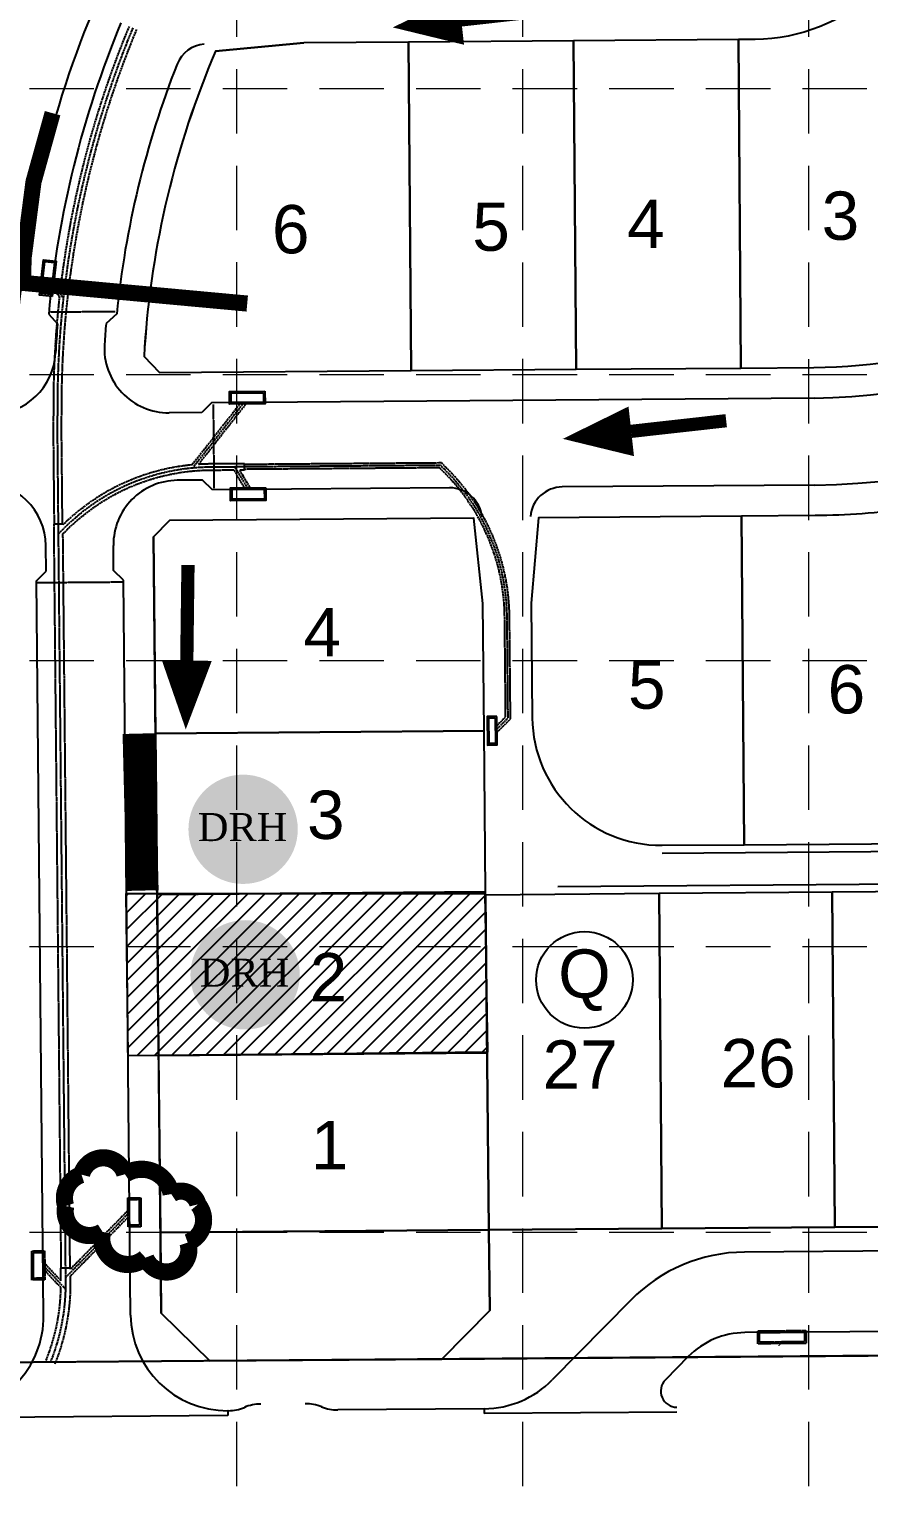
# Model space of a CAD drawing. Header units: inches. Extents: x 2510995 to 2514555, y 7106046 to 7111737.
# Drawn here: x 2512888 to 2513148.5, y 7109429.3 to 7109886.7 of the extents above; entities that cross this region are included whole.
import ezdxf
from ezdxf.enums import TextEntityAlignment as Align

# ---------------------------------------------------------------- set-up
doc = ezdxf.new("R2010")
doc.units = ezdxf.units.IN
doc.header["$MEASUREMENT"] = 0
for name, pattern in [('DASHED', [0.75, 0.5, -0.25]), ('HIDDEN', [0.375, 0.25, -0.125]), ('HIDDEN2', [0.1875, 0.125, -0.0625]), ('XHO460PV$0$HIDDEN2', [0.1875, 0.125, -0.0625]), ('XHO477ST$0$CL', [0.7, 0.5, -0.05, 0.1, -0.05])]:
    doc.linetypes.add(name, pattern=pattern)
for name, color, linetype in [('BASE', 7, 'Continuous'), ('C-WTRC-FULL-PH2B-N', 7, 'Continuous'), ('EROSION BLANKETS', 84, 'Continuous'), ('GRID', 254, 'DASHED'), ('INLET PROTECTION', 5, 'Continuous'), ('LEGEND', 7, 'Continuous'), ('SODDED LOT', 2, 'Continuous'), ('XHO459PV$0$C-ROAD-BACK-P7', 9, 'Continuous'), ('XHO460PT$0$V-AREA-PLINE', 6, 'Continuous'), ('XHO460PT$0$V-BNDY-N-P7', 3, 'HIDDEN2'), ('XHO460PT$0$V-PROP-BLOK-IDEN-N-P7', 6, 'Continuous'), ('XHO460PT$0$V-PROP-SUBD-IDEN-N-P7', 6, 'Continuous'), ('XHO460PT$0$V-PROP-SUBD-N-P7', 7, 'Continuous'), ('XHO460PV$0$C-PARK-STRP-N', 12, 'Continuous'), ('XHO460PV$0$C-ROAD-BOC-N', 4, 'Continuous'), ('XHO460PV$0$C-TRANSITION', 6, 'XHO460PV$0$HIDDEN2'), ('XHO465BS$0$C-ROAD-BACK-N', 6, 'Continuous'), ('XHOE001PT$0$V-BNDY-ROW-DED-E', 6, 'Continuous'), ('XHOE001ST$0$C-DAM-JUNK', 7, 'Continuous'), ('XHOE002PPT-PHASE10$0$C-ROAD-IDEN-N', 1, 'Continuous'), ('XHOE002PPT-PHASE10$0$V-PROP-SUBD-N-P7', 12, 'Continuous'), ('XHOE002PPT-PHASE10$0$V-RWAY-LINE-N-P7', 12, 'Continuous'), ('ZSTORM', 5, 'XHO477ST$0$CL')]:
    doc.layers.add(name, color=color, linetype=linetype)
doc.styles.add('DRHorton', font='dutcheb.ttf')
doc.styles.get("Standard").update_dxf_attribs({"font": 'ARIAL.TTF'})
pattern_1 = [(90, (0, 0), (-2.5, -4e-16), [])]

# ---------------------------------------------------------------- blocks, each defined once
blk = doc.blocks.new('ARR')
blk.add_lwpolyline([(-5.56, 0.32, 0, 3.78, 0), (-0.35, 0.31, 3.78, 3.78, 0)], format="xyseb")
at = {"const_width": 1}
blk.add_lwpolyline([(-0.35, 0.31), (6.88, 0.31)], dxfattribs=at)
blk = doc.blocks.new('DRHorton')
h = blk.add_hatch(color=1)
h.paths.add_polyline_path([(78.7, 25.78, 1), (40.43, 25.78, 1)])
h.paths.add_polyline_path([(42.33, 17.91), (76.5, 17.91), (76.5, 34.87), (42.33, 34.87)], flags=24)
at = {"layer": 'BASE', "color": 176, "style": 'DRHorton'}
blk.add_text('DRH', height=9.814, dxfattribs=at).set_placement((59.39, 21.64), align=Align.CENTER)

msp = doc.modelspace()

# ---------------------------------------------------------------- hatches: boundary and pattern name
at = {"layer": 'SODDED LOT'}
h = msp.add_hatch(dxfattribs=at)
h.set_pattern_fill('ANSI31', color=256, scale=30, style=0)
h.set_pattern_definition([(45, (0, 0), (-2.6516504294, 2.6516504294), [])])
h.paths.add_polyline_path([(2513029.48, 7109618.32), (2512917.9, 7109618.32), (2512918.55, 7109568.15), (2513030.34, 7109569.23)])
h.paths.add_polyline_path([(2511839.22, 7109617.6), (2511721.18, 7109629.51), (2511716.92, 7109566.53), (2511836.54, 7109564.23)])
h.paths.add_polyline_path([(2512220.87, 7109623.4), (2512242.72, 7109619.38), (2512285.68, 7109619.63), (2512301.51, 7109744.19), (2512276.39, 7109747.21), (2512264.33, 7109749.72), (2512248.5, 7109752.73), (2512239.21, 7109710.04)])
h.paths.add_polyline_path([(2512357.96, 7110141.83), (2512404.06, 7110253.34), (2512450.16, 7110235.61), (2512404.38, 7110122.17)])
h.paths.add_polyline_path([(2511821.52, 7110077), (2511775.94, 7109966.95), (2511822.33, 7109947.82), (2511867.71, 7110057.67)])
edge = h.paths.add_edge_path()
edge.add_line((2511803.19, 7110084.04), (2511752.7, 7110105.8))
edge.add_line((2511752.7, 7110105.8), (2511706.54, 7109995.19))
edge.add_line((2511706.54, 7109995.19), (2511756.45, 7109974.31))
edge.add_arc((2567291.53, 7086386.34), 60336.87, 156.8738642, 156.9871259, ccw=False)
at = {"layer": 'XHO460PV$0$C-PARK-STRP-N'}
h = msp.add_hatch(dxfattribs=at)
h.set_pattern_fill('ANSI31', scale=20, style=0)
h.set_pattern_definition(pattern_1)
h.paths.add_polyline_path([(2512701.3, 7109897.46, 0.009661), (2512698.38, 7109886.66), (2512713.29, 7109873.33), (2512719.96, 7109880.79), (2512716.26, 7109884.09)])
h.paths.add_polyline_path([(2512912.25, 7109930.98), (2512905.31, 7109923.78), (2512908.14, 7109921.06), (2512923.6, 7109906.15), (2512927.72, 7109916.07)])
h = msp.add_hatch(dxfattribs=at)
h.set_pattern_fill('ANSI31', scale=20, style=0)
h.set_pattern_definition(pattern_1)
h.paths.add_polyline_path([(2512701.3, 7109897.46, 0.009661), (2512698.38, 7109886.66), (2512713.29, 7109873.33), (2512719.96, 7109880.79), (2512716.26, 7109884.09)])
h.paths.add_polyline_path([(2512912.25, 7109930.98), (2512905.31, 7109923.78), (2512908.14, 7109921.06), (2512923.6, 7109906.15), (2512927.72, 7109916.07)])
h = msp.add_hatch(dxfattribs=at)
h.set_pattern_fill('ANSI31', scale=20, style=0)
h.set_pattern_definition(pattern_1)
h.paths.add_polyline_path([(2512701.3, 7109897.46, 0.009661), (2512698.38, 7109886.66), (2512713.29, 7109873.33), (2512719.96, 7109880.79), (2512716.26, 7109884.09)])
h.paths.add_polyline_path([(2512912.25, 7109930.98), (2512905.31, 7109923.78), (2512908.14, 7109921.06), (2512923.6, 7109906.15), (2512927.72, 7109916.07)])

# ---------------------------------------------------------------- linework, layer by layer
at = {"layer": 'EROSION BLANKETS', "const_width": 10}
msp.add_lwpolyline([(2512921.9, 7109668.05), (2512923.09, 7109619.31)], dxfattribs=at)
at = {"layer": 'GRID', "color": 252, "linetype": 'HIDDEN', "lineweight": 0, "ltscale": 80}
for p, q in [((2512952.4, 7106494.38), (2512952.4, 7111643.94)), ((2513041.18, 7106494.37), (2513041.18, 7111643.94)), ((2513129.96, 7106494.36), (2513129.96, 7111643.94)), ((2511088, 7109868.32), (2514461.67, 7109868.32)), ((2511088, 7109779.54), (2514461.67, 7109779.54)), ((2511088, 7109690.76), (2514461.67, 7109690.76)), ((2511088, 7109601.98), (2514461.67, 7109601.98)), ((2511088, 7109513.2), (2514461.67, 7109513.2))]:
    msp.add_line(p, q, dxfattribs=at)
at = {"layer": 'INLET PROTECTION', "color": 170, "ltscale": 100, "const_width": 5.33}
msp.add_lwpolyline([(2512917.64, 7109531.22, 0.520567), (2512917.64, 7109531.22, 0.765195), (2512904.14, 7109531.11, 0.417879), (2512899.25, 7109521.35, 0.6649), (2512910.67, 7109513.37, 0.744833), (2512924.02, 7109505.33, 0.975642), (2512937.13, 7109510.01, 0.520567), (2512940.29, 7109521.88, 0.520567), (2512932.01, 7109525.07, 0.540264), (2512917.64, 7109531.22)], format="xyb", close=True, dxfattribs=at)
at = {"layer": 'SODDED LOT'}
msp.add_lwpolyline([(2513029.48, 7109618.32), (2512917.9, 7109618.32), (2512918.55, 7109568.15), (2513030.34, 7109569.23)], close=True, dxfattribs=at)
at = {"layer": 'XHO459PV$0$C-ROAD-BACK-P7', "color": 7}
msp.add_line((2513052.05, 7109620.61), (2513511.37, 7109624.21), dxfattribs=at)
msp.add_lwpolyline([(2513404.94, 7109806.57), (2513343.62, 7109658.8, -0.301033), (2513304.7, 7109632.59), (2513084.41, 7109630.86)], format="xyb", dxfattribs=at)
at = {"layer": 'XHO460PT$0$V-AREA-PLINE', "color": 7}
for points in [[(2513008.65, 7110373.78), (2513088.25, 7110340.75), (2513090.95, 7110334.21), (2512907.59, 7109892.34, 0.086753), (2512883.5, 7109784.79), (2512878.31, 7109779.75), (2512704.51, 7109778.39), (2512699.48, 7109783.35), (2512699.23, 7109814.21, -0.144354), (2512742.83, 7109966.47, -0.071699), (2512850.55, 7110092.1, 0.11515), (2512935.38, 7110210.27), (2513002.12, 7110371.08)], [(2513008.65, 7110373.78), (2513088.25, 7110340.75), (2513090.95, 7110334.21), (2512907.59, 7109892.34, 0.086753), (2512883.5, 7109784.79), (2512878.31, 7109779.75), (2512704.51, 7109778.39), (2512699.48, 7109783.35), (2512699.23, 7109814.21, -0.144354), (2512742.83, 7109966.47, -0.071699), (2512850.55, 7110092.1, 0.11515), (2512935.38, 7110210.27), (2513002.12, 7110371.08)], [(2513008.65, 7110373.78), (2513088.25, 7110340.75), (2513090.95, 7110334.21), (2512907.59, 7109892.34, 0.086753), (2512883.5, 7109784.79), (2512878.31, 7109779.75), (2512704.51, 7109778.39), (2512699.48, 7109783.35), (2512699.23, 7109814.21, -0.144354), (2512742.83, 7109966.47, -0.071699), (2512850.55, 7110092.1, 0.11515), (2512935.38, 7110210.27), (2513002.12, 7110371.08)], [(2513008.65, 7110373.78), (2513088.25, 7110340.75), (2513090.95, 7110334.21), (2512907.59, 7109892.34, 0.086753), (2512883.5, 7109784.79), (2512878.31, 7109779.75), (2512704.51, 7109778.39), (2512699.48, 7109783.35), (2512699.23, 7109814.21, -0.144354), (2512742.83, 7109966.47, -0.071699), (2512850.55, 7110092.1, 0.11515), (2512935.38, 7110210.27), (2513002.12, 7110371.08)], [(2513150.45, 7109898.42, -0.188147), (2513113.32, 7109883.6), (2513108.07, 7109883.56), (2513108.87, 7109781.56), (2513131.52, 7109781.74, 0.07943), (2513186.63, 7109790.99)], [(2513150.45, 7109898.42, -0.188147), (2513113.32, 7109883.6), (2513108.07, 7109883.56), (2513108.87, 7109781.56), (2513131.52, 7109781.74, 0.07943), (2513186.63, 7109790.99)], [(2513150.45, 7109898.42, -0.188147), (2513113.32, 7109883.6), (2513108.07, 7109883.56), (2513108.87, 7109781.56), (2513131.52, 7109781.74, 0.07943), (2513186.63, 7109790.99)], [(2513150.45, 7109898.42, -0.188147), (2513113.32, 7109883.6), (2513108.07, 7109883.56), (2513108.87, 7109781.56), (2513131.52, 7109781.74, 0.07943), (2513186.63, 7109790.99)], [(2513005.71, 7109882.75), (2512973.22, 7109882.5), (2512945.77, 7109879.98), (2512944.53, 7109877.01, 0.084772), (2512923.57, 7109785.1), (2512928.34, 7109780.14), (2513006.51, 7109780.76)], [(2513005.71, 7109882.75), (2512973.22, 7109882.5), (2512945.77, 7109879.98), (2512944.53, 7109877.01, 0.084772), (2512923.57, 7109785.1), (2512928.34, 7109780.14), (2513006.51, 7109780.76)], [(2513005.71, 7109882.75), (2512973.22, 7109882.5), (2512945.77, 7109879.98), (2512944.53, 7109877.01, 0.084772), (2512923.57, 7109785.1), (2512928.34, 7109780.14), (2513006.51, 7109780.76)], [(2513005.71, 7109882.75), (2512973.22, 7109882.5), (2512945.77, 7109879.98), (2512944.53, 7109877.01, 0.084772), (2512923.57, 7109785.1), (2512928.34, 7109780.14), (2513006.51, 7109780.76)], [(2513109.04, 7109735.56), (2513045.98, 7109735.06), (2513043.74, 7109708.55), (2513044.08, 7109672.97, 0.413659), (2513084.39, 7109633.36), (2513109.84, 7109633.56)], [(2513109.04, 7109735.56), (2513045.98, 7109735.06), (2513043.74, 7109708.55), (2513044.08, 7109672.97, 0.413659), (2513084.39, 7109633.36), (2513109.84, 7109633.56)], [(2513109.04, 7109735.56), (2513045.98, 7109735.06), (2513043.74, 7109708.55), (2513044.08, 7109672.97, 0.413659), (2513084.39, 7109633.36), (2513109.84, 7109633.56)], [(2513109.04, 7109735.56), (2513045.98, 7109735.06), (2513043.74, 7109708.55), (2513044.08, 7109672.97, 0.413659), (2513084.39, 7109633.36), (2513109.84, 7109633.56)], [(2513161.16, 7109737.9, -0.032951), (2513131.88, 7109735.74), (2513109.04, 7109735.56), (2513109.84, 7109633.56), (2513175.75, 7109634.08)], [(2513161.16, 7109737.9, -0.032951), (2513131.88, 7109735.74), (2513109.04, 7109735.56), (2513109.84, 7109633.56), (2513175.75, 7109634.08)], [(2513161.16, 7109737.9, -0.032951), (2513131.88, 7109735.74), (2513109.04, 7109735.56), (2513109.84, 7109633.56), (2513175.75, 7109634.08)], [(2513161.16, 7109737.9, -0.032951), (2513131.88, 7109735.74), (2513109.04, 7109735.56), (2513109.84, 7109633.56), (2513175.75, 7109634.08)]]:
    msp.add_lwpolyline(points, format="xyb", close=True, dxfattribs=at)
for points in [[(2513056.89, 7109883.15), (2513005.71, 7109882.75), (2513006.51, 7109780.76), (2513057.69, 7109781.16)], [(2513056.89, 7109883.15), (2513005.71, 7109882.75), (2513006.51, 7109780.76), (2513057.69, 7109781.16)], [(2513056.89, 7109883.15), (2513005.71, 7109882.75), (2513006.51, 7109780.76), (2513057.69, 7109781.16)], [(2513056.89, 7109883.15), (2513005.71, 7109882.75), (2513006.51, 7109780.76), (2513057.69, 7109781.16)], [(2513108.07, 7109883.56), (2513056.89, 7109883.15), (2513057.69, 7109781.16), (2513108.87, 7109781.56)], [(2513108.07, 7109883.56), (2513056.89, 7109883.15), (2513057.69, 7109781.16), (2513108.87, 7109781.56)], [(2513108.07, 7109883.56), (2513056.89, 7109883.15), (2513057.69, 7109781.16), (2513108.87, 7109781.56)], [(2513108.07, 7109883.56), (2513056.89, 7109883.15), (2513057.69, 7109781.16), (2513108.87, 7109781.56)], [(2513028.74, 7109708.43), (2513025.98, 7109734.91), (2512931.48, 7109734.17), (2512926.53, 7109729.13), (2512927.12, 7109668.13), (2513029.12, 7109668.93)], [(2513028.74, 7109708.43), (2513025.98, 7109734.91), (2512931.48, 7109734.17), (2512926.53, 7109729.13), (2512927.12, 7109668.13), (2513029.12, 7109668.93)], [(2513028.74, 7109708.43), (2513025.98, 7109734.91), (2512931.48, 7109734.17), (2512926.53, 7109729.13), (2512927.12, 7109668.13), (2513029.12, 7109668.93)], [(2513028.74, 7109708.43), (2513025.98, 7109734.91), (2512931.48, 7109734.17), (2512926.53, 7109729.13), (2512927.12, 7109668.13), (2513029.12, 7109668.93)], [(2513029.12, 7109668.93), (2512927.12, 7109668.13), (2512927.61, 7109618.13), (2513029.61, 7109618.93)], [(2513029.12, 7109668.93), (2512927.12, 7109668.13), (2512927.61, 7109618.13), (2513029.61, 7109618.93)], [(2513029.12, 7109668.93), (2512927.12, 7109668.13), (2512927.61, 7109618.13), (2513029.61, 7109618.93)], [(2513029.12, 7109668.93), (2512927.12, 7109668.13), (2512927.61, 7109618.13), (2513029.61, 7109618.93)], [(2513190.92, 7109619.2), (2513137.2, 7109618.78), (2513138.02, 7109514.78), (2513191.73, 7109515.2)], [(2513190.92, 7109619.2), (2513137.2, 7109618.78), (2513138.02, 7109514.78), (2513191.73, 7109515.2)], [(2513190.92, 7109619.2), (2513137.2, 7109618.78), (2513138.02, 7109514.78), (2513191.73, 7109515.2)], [(2513190.92, 7109619.2), (2513137.2, 7109618.78), (2513138.02, 7109514.78), (2513191.73, 7109515.2)], [(2513029.62, 7109617.93), (2513029.61, 7109618.93), (2512927.61, 7109618.13), (2512928.1, 7109568.14), (2513030.09, 7109568.93)], [(2513029.62, 7109617.93), (2513029.61, 7109618.93), (2512927.61, 7109618.13), (2512928.1, 7109568.14), (2513030.09, 7109568.93)], [(2513029.62, 7109617.93), (2513029.61, 7109618.93), (2512927.61, 7109618.13), (2512928.1, 7109568.14), (2513030.09, 7109568.93)], [(2513029.62, 7109617.93), (2513029.61, 7109618.93), (2512927.61, 7109618.13), (2512928.1, 7109568.14), (2513030.09, 7109568.93)], [(2513083.48, 7109618.35), (2513029.62, 7109617.93), (2513030.63, 7109513.94), (2513084.3, 7109514.36)], [(2513083.48, 7109618.35), (2513029.62, 7109617.93), (2513030.63, 7109513.94), (2513084.3, 7109514.36)], [(2513083.48, 7109618.35), (2513029.62, 7109617.93), (2513030.63, 7109513.94), (2513084.3, 7109514.36)], [(2513083.48, 7109618.35), (2513029.62, 7109617.93), (2513030.63, 7109513.94), (2513084.3, 7109514.36)], [(2513137.2, 7109618.78), (2513083.48, 7109618.35), (2513084.3, 7109514.36), (2513138.02, 7109514.78)], [(2513137.2, 7109618.78), (2513083.48, 7109618.35), (2513084.3, 7109514.36), (2513138.02, 7109514.78)], [(2513137.2, 7109618.78), (2513083.48, 7109618.35), (2513084.3, 7109514.36), (2513138.02, 7109514.78)], [(2513137.2, 7109618.78), (2513083.48, 7109618.35), (2513084.3, 7109514.36), (2513138.02, 7109514.78)], [(2513030.09, 7109568.93), (2512928.1, 7109568.14), (2512928.63, 7109513.14), (2513030.63, 7109513.94)], [(2513030.09, 7109568.93), (2512928.1, 7109568.14), (2512928.63, 7109513.14), (2513030.63, 7109513.94)], [(2513030.09, 7109568.93), (2512928.1, 7109568.14), (2512928.63, 7109513.14), (2513030.63, 7109513.94)], [(2513030.09, 7109568.93), (2512928.1, 7109568.14), (2512928.63, 7109513.14), (2513030.63, 7109513.94)], [(2513583.2, 7109518.27), (2513514.04, 7109517.72), (2513460.33, 7109517.3), (2513406.61, 7109516.88), (2513352.89, 7109516.46), (2513299.17, 7109516.04), (2513245.45, 7109515.62), (2513191.73, 7109515.2), (2513138.02, 7109514.78), (2513084.3, 7109514.36), (2513030.63, 7109513.94), (2513030.87, 7109488.94), (2513016.02, 7109473.82), (2513598.51, 7109478.38), (2513583.4, 7109493.27)], [(2513583.2, 7109518.27), (2513514.04, 7109517.72), (2513460.33, 7109517.3), (2513406.61, 7109516.88), (2513352.89, 7109516.46), (2513299.17, 7109516.04), (2513245.45, 7109515.62), (2513191.73, 7109515.2), (2513138.02, 7109514.78), (2513084.3, 7109514.36), (2513030.63, 7109513.94), (2513030.87, 7109488.94), (2513016.02, 7109473.82), (2513598.51, 7109478.38), (2513583.4, 7109493.27)], [(2513583.2, 7109518.27), (2513514.04, 7109517.72), (2513460.33, 7109517.3), (2513406.61, 7109516.88), (2513352.89, 7109516.46), (2513299.17, 7109516.04), (2513245.45, 7109515.62), (2513191.73, 7109515.2), (2513138.02, 7109514.78), (2513084.3, 7109514.36), (2513030.63, 7109513.94), (2513030.87, 7109488.94), (2513016.02, 7109473.82), (2513598.51, 7109478.38), (2513583.4, 7109493.27)], [(2513583.2, 7109518.27), (2513514.04, 7109517.72), (2513460.33, 7109517.3), (2513406.61, 7109516.88), (2513352.89, 7109516.46), (2513299.17, 7109516.04), (2513245.45, 7109515.62), (2513191.73, 7109515.2), (2513138.02, 7109514.78), (2513084.3, 7109514.36), (2513030.63, 7109513.94), (2513030.87, 7109488.94), (2513016.02, 7109473.82), (2513598.51, 7109478.38), (2513583.4, 7109493.27)], [(2513030.63, 7109513.94), (2512928.63, 7109513.14), (2512928.87, 7109488.14), (2512944.02, 7109473.26), (2513016.02, 7109473.82), (2513030.87, 7109488.94)], [(2513030.63, 7109513.94), (2512928.63, 7109513.14), (2512928.87, 7109488.14), (2512944.02, 7109473.26), (2513016.02, 7109473.82), (2513030.87, 7109488.94)], [(2513030.63, 7109513.94), (2512928.63, 7109513.14), (2512928.87, 7109488.14), (2512944.02, 7109473.26), (2513016.02, 7109473.82), (2513030.87, 7109488.94)], [(2513030.63, 7109513.94), (2512928.63, 7109513.14), (2512928.87, 7109488.14), (2512944.02, 7109473.26), (2513016.02, 7109473.82), (2513030.87, 7109488.94)]]:
    msp.add_lwpolyline(points, close=True, dxfattribs=at)
at = {"layer": 'XHO460PT$0$V-BNDY-N-P7', "color": 7}
msp.add_line((2513598.51, 7109478.38), (2512868.02, 7109472.66), dxfattribs=at)
msp.add_line((2513598.51, 7109478.38), (2512868.02, 7109472.66), dxfattribs=at)
msp.add_line((2513598.51, 7109478.38), (2512868.02, 7109472.66), dxfattribs=at)
msp.add_line((2513598.51, 7109478.38), (2512868.02, 7109472.66), dxfattribs=at)
at = {"layer": 'XHO460PT$0$V-PROP-BLOK-IDEN-N-P7', "color": 7}
msp.add_circle((2513060.29, 7109591.58), 15, dxfattribs=at)
msp.add_circle((2513060.29, 7109591.58), 15, dxfattribs=at)
msp.add_circle((2513060.29, 7109591.58), 15, dxfattribs=at)
msp.add_circle((2513060.29, 7109591.58), 15, dxfattribs=at)
at = {"layer": 'XHO460PT$0$V-PROP-SUBD-N-P7', "color": 7}
for p, q in [((2513006.51, 7109780.76), (2513005.71, 7109882.75)), ((2513006.51, 7109780.76), (2513005.71, 7109882.75)), ((2513006.51, 7109780.76), (2513005.71, 7109882.75)), ((2513006.51, 7109780.76), (2513005.71, 7109882.75)), ((2513057.69, 7109781.16), (2513056.89, 7109883.15)), ((2513057.69, 7109781.16), (2513056.89, 7109883.15)), ((2513057.69, 7109781.16), (2513056.89, 7109883.15)), ((2513057.69, 7109781.16), (2513056.89, 7109883.15)), ((2513108.87, 7109781.56), (2513108.07, 7109883.56)), ((2513108.87, 7109781.56), (2513108.07, 7109883.56)), ((2513108.87, 7109781.56), (2513108.07, 7109883.56)), ((2513108.87, 7109781.56), (2513108.07, 7109883.56)), ((2513109.04, 7109735.56), (2513109.84, 7109633.56)), ((2513109.04, 7109735.56), (2513109.84, 7109633.56)), ((2513109.04, 7109735.56), (2513109.84, 7109633.56)), ((2513109.04, 7109735.56), (2513109.84, 7109633.56)), ((2513029.12, 7109668.93), (2512927.12, 7109668.13)), ((2513029.12, 7109668.93), (2512927.12, 7109668.13)), ((2513029.12, 7109668.93), (2512927.12, 7109668.13)), ((2513029.12, 7109668.93), (2512927.12, 7109668.13)), ((2513029.61, 7109618.93), (2512927.61, 7109618.13)), ((2513029.61, 7109618.93), (2512927.61, 7109618.13)), ((2513029.61, 7109618.93), (2512927.61, 7109618.13)), ((2513029.61, 7109618.93), (2512927.61, 7109618.13)), ((2513030.63, 7109513.94), (2513029.62, 7109617.93)), ((2513030.63, 7109513.94), (2513029.62, 7109617.93)), ((2513030.63, 7109513.94), (2513029.62, 7109617.93)), ((2513030.63, 7109513.94), (2513029.62, 7109617.93)), ((2513084.3, 7109514.36), (2513083.48, 7109618.35)), ((2513084.3, 7109514.36), (2513083.48, 7109618.35)), ((2513084.3, 7109514.36), (2513083.48, 7109618.35)), ((2513084.3, 7109514.36), (2513083.48, 7109618.35)), ((2513138.02, 7109514.78), (2513137.2, 7109618.78)), ((2513138.02, 7109514.78), (2513137.2, 7109618.78)), ((2513138.02, 7109514.78), (2513137.2, 7109618.78)), ((2513138.02, 7109514.78), (2513137.2, 7109618.78)), ((2513030.09, 7109568.93), (2512928.1, 7109568.14)), ((2513030.09, 7109568.93), (2512928.1, 7109568.14)), ((2513030.09, 7109568.93), (2512928.1, 7109568.14)), ((2513030.09, 7109568.93), (2512928.1, 7109568.14)), ((2513030.63, 7109513.94), (2512928.63, 7109513.14)), ((2513030.63, 7109513.94), (2512928.63, 7109513.14)), ((2513030.63, 7109513.94), (2512928.63, 7109513.14)), ((2513030.63, 7109513.94), (2512928.63, 7109513.14))]:
    msp.add_line(p, q, dxfattribs=at)
at = {"layer": 'XHO460PV$0$C-ROAD-BOC-N', "color": 7}
for p, q in [((2512893.96, 7109798.26), (2512896.71, 7109795.28)), ((2512893.96, 7109798.26), (2512896.71, 7109795.28)), ((2512893.96, 7109798.26), (2512896.71, 7109795.28)), ((2512915.08, 7109798.42), (2512911.78, 7109795.4)), ((2512915.08, 7109798.42), (2512911.78, 7109795.4)), ((2512915.08, 7109798.42), (2512911.78, 7109795.4)), ((2512944.51, 7109770.77), (2512941.53, 7109767.75)), ((2512944.51, 7109770.77), (2512941.53, 7109767.75)), ((2512944.51, 7109770.77), (2512941.53, 7109767.75)), ((2513131.59, 7109772.24), (2512944.51, 7109770.77)), ((2513131.59, 7109772.24), (2512944.51, 7109770.77)), ((2512941.53, 7109767.75), (2512931.4, 7109767.67)), ((2512941.53, 7109767.75), (2512931.4, 7109767.67)), ((2512941.53, 7109767.75), (2512931.4, 7109767.67)), ((2512941.74, 7109746.75), (2512933.9, 7109746.69)), ((2512941.74, 7109746.75), (2512933.9, 7109746.69)), ((2512941.74, 7109746.75), (2512933.9, 7109746.69)), ((2512944.77, 7109743.77), (2512941.74, 7109746.75)), ((2512944.77, 7109743.77), (2512941.74, 7109746.75)), ((2512944.77, 7109743.77), (2512941.74, 7109746.75)), ((2513018.42, 7109744.35), (2512944.77, 7109743.77)), ((2513018.42, 7109744.35), (2512944.77, 7109743.77)), ((2513131.8, 7109745.24), (2513053.39, 7109744.62)), ((2513131.8, 7109745.24), (2513053.39, 7109744.62)), ((2512893.13, 7109718.49), (2512893.05, 7109726.4)), ((2512893.13, 7109718.49), (2512893.05, 7109726.4)), ((2512893.13, 7109718.49), (2512893.05, 7109726.4)), ((2512914.13, 7109718.65), (2512914.05, 7109726.49)), ((2512914.13, 7109718.65), (2512914.05, 7109726.49)), ((2512914.13, 7109718.65), (2512914.05, 7109726.49)), ((2512890.16, 7109715.46), (2512893.13, 7109718.49)), ((2512890.16, 7109715.46), (2512893.13, 7109718.49)), ((2512890.16, 7109715.46), (2512893.13, 7109718.49)), ((2512892.38, 7109487.41), (2512890.16, 7109715.46)), ((2512892.38, 7109487.41), (2512890.16, 7109715.46)), ((2512892.38, 7109487.41), (2512890.16, 7109715.46)), ((2512917.16, 7109715.67), (2512914.13, 7109718.65)), ((2512917.16, 7109715.67), (2512914.13, 7109718.65)), ((2512917.16, 7109715.67), (2512914.13, 7109718.65)), ((2512919.38, 7109487.51), (2512917.16, 7109715.68)), ((2512919.38, 7109487.51), (2512917.16, 7109715.68)), ((2512919.38, 7109487.51), (2512917.16, 7109715.68)), ((2513504.12, 7109510.15), (2513109.93, 7109507.06)), ((2513504.12, 7109510.15), (2513109.93, 7109507.06)), ((2513074.69, 7109492.14), (2513050.31, 7109467.38)), ((2513074.69, 7109492.14), (2513050.31, 7109467.38)), ((2513504.32, 7109485.15), (2513110.12, 7109482.06)), ((2513504.32, 7109485.15), (2513110.12, 7109482.06)), ((2513092.5, 7109474.6), (2513085.42, 7109467.4)), ((2513092.5, 7109474.6), (2513085.42, 7109467.4))]:
    msp.add_line(p, q, dxfattribs=at)
for centre, radius, start, end in [((2513203.15, 7109769.69), 310.5, 157.4628, 174.7212), ((2513203.15, 7109769.69), 310.5, 157.4628, 174.7212), ((2513203.15, 7109769.69), 310.5, 157.4628, 174.7212), ((2512943.13, 7109872.21), 10, 95.2369, 158.4816), ((2512943.13, 7109872.21), 10, 95.2369, 158.4816), ((2512943.13, 7109872.21), 10, 95.2369, 158.4816), ((2513203.15, 7109769.69), 289.5, 158.4816, 174.3042), ((2513203.15, 7109769.69), 289.5, 158.4816, 174.3042), ((2513203.15, 7109769.69), 289.5, 158.4816, 174.3042), ((2513130.13, 7109958.73), 186.5, 270.4488, 326.9317), ((2513130.13, 7109958.73), 186.5, 270.4488, 326.9317), ((2513130.13, 7109958.73), 213.5, 270.4488, 326.9076), ((2513130.13, 7109958.73), 213.5, 270.4488, 326.9076), ((2513203.15, 7109769.69), 307.5, 175.2267, 176.9288), ((2513203.15, 7109769.69), 307.5, 175.2267, 176.9288), ((2513203.15, 7109769.69), 307.5, 175.2267, 176.9288), ((2513203.15, 7109769.69), 292.5, 174.9581, 176.2171), ((2513203.15, 7109769.69), 292.5, 174.9581, 176.2171), ((2513203.15, 7109769.69), 292.5, 174.9581, 176.2171), ((2512931.24, 7109787.67), 20, 176.2171, 270.4488), ((2512931.24, 7109787.67), 20, 176.2171, 270.4488), ((2512931.24, 7109787.67), 20, 176.2171, 270.4488), ((2512876.12, 7109787.24), 20, 270.4488, 356.9288), ((2512876.12, 7109787.24), 20, 270.4488, 356.9288), ((2512876.12, 7109787.24), 20, 270.4488, 356.9288), ((2512873.06, 7109726.21), 20, 0.5573, 90.4488), ((2512873.06, 7109726.21), 20, 0.5573, 90.4488), ((2512873.06, 7109726.21), 20, 0.5573, 90.4488), ((2512934.05, 7109726.69), 20, 90.4488, 180.5573), ((2512934.05, 7109726.69), 20, 90.4488, 180.5573), ((2512934.05, 7109726.69), 20, 90.4488, 180.5573), ((2513018.5, 7109734.35), 10, 5.9456, 90.4488), ((2513018.5, 7109734.35), 10, 5.9456, 90.4488), ((2513053.47, 7109734.62), 10, 90.4488, 175.167), ((2513053.47, 7109734.62), 10, 90.4488, 175.167), ((2513110.32, 7109457.06), 50, 90.4488, 135.4488), ((2513110.32, 7109457.06), 50, 90.4488, 135.4488), ((2512862.38, 7109487.12), 30, 270.4488, 0.5573), ((2512862.38, 7109487.12), 30, 270.4488, 0.5573), ((2512862.38, 7109487.12), 30, 270.4488, 0.5573), ((2512949.38, 7109487.8), 30, 180.5573, 270.4488), ((2512949.38, 7109487.8), 30, 180.5573, 270.4488), ((2512949.38, 7109487.8), 30, 180.5573, 270.4488), ((2513110.32, 7109457.06), 25, 90.4488, 135.4488), ((2513110.32, 7109457.06), 25, 90.4488, 135.4488), ((2513028.93, 7109488.42), 30, 270.4488, 315.4488), ((2513028.93, 7109488.42), 30, 270.4488, 315.4488), ((2513088.98, 7109463.89), 5, 135.4488, 270.4488), ((2513088.98, 7109463.89), 5, 135.4488, 270.4488)]:
    msp.add_arc(centre, radius, start, end, dxfattribs=at)
at = {"layer": 'XHO460PV$0$C-TRANSITION', "color": 7}
for p, q in [((2512914.64, 7109799.04), (2512894.53, 7109798.88)), ((2512914.64, 7109799.04), (2512894.53, 7109798.88)), ((2512914.64, 7109799.04), (2512894.53, 7109798.88)), ((2512945.38, 7109744.28), (2512945.13, 7109770.28)), ((2512945.38, 7109744.28), (2512945.13, 7109770.28)), ((2512945.38, 7109744.28), (2512945.13, 7109770.28)), ((2512917.17, 7109715.05), (2512890.17, 7109714.84)), ((2512917.17, 7109715.05), (2512890.17, 7109714.84)), ((2512917.17, 7109715.05), (2512890.17, 7109714.84))]:
    msp.add_line(p, q, dxfattribs=at)
at = {"layer": 'XHO465BS$0$C-ROAD-BACK-N', "color": 7}
for p, q in [((2512949.61, 7109456.3), (2512862.62, 7109455.62)), ((2512949.71, 7109457.8), (2512949.61, 7109457.8)), ((2512949.61, 7109457.8), (2512949.61, 7109456.3)), ((2513029.17, 7109458.42), (2512983.71, 7109458.07)), ((2513029.17, 7109458.42), (2513029.17, 7109456.92)), ((2513089.02, 7109457.39), (2513029.17, 7109456.92))]:
    msp.add_line(p, q, dxfattribs=at)
for centre, start, end in [((2512959.8, 7109446.88), 90, 113.0709), ((2512973.8, 7109446.99), 67.8268, 90.8975), ((2512949.61, 7109470.8), 270.4488, 293.0709), ((2512983.61, 7109471.07), 247.8268, 270.4488)]:
    msp.add_arc(centre, 13, start, end, dxfattribs=at)
at = {"layer": 'XHOE001PT$0$V-BNDY-ROW-DED-E', "color": 7}
msp.add_line((2514273.54, 7109483.67), (2511444.16, 7109461.51), dxfattribs=at)
at = {"layer": 'XHOE001ST$0$C-DAM-JUNK', "color": 7, "const_width": 5, "flags": 128}
msp.add_lwpolyline([(2512895.17, 7109860.69), (2512889.24, 7109839.37), (2512886.18, 7109815.82), (2512885.98, 7109807.99), (2512955.6, 7109801.58)], dxfattribs=at)
at = {"layer": 'XHOE002PPT-PHASE10$0$V-PROP-SUBD-N-P7', "color": 7}
msp.add_line((2513006.51, 7109780.76), (2513005.71, 7109882.75), dxfattribs=at)
at = {"layer": 'XHOE002PPT-PHASE10$0$V-RWAY-LINE-N-P7', "color": 7}
for p, q in [((2512945.77, 7109879.98), (2512944.53, 7109877.01)), ((2512945.77, 7109879.98), (2512944.53, 7109877.01)), ((2512945.77, 7109879.98), (2512973.22, 7109882.5)), ((2512945.77, 7109879.98), (2512973.22, 7109882.5)), ((2512928.34, 7109780.14), (2512923.57, 7109785.1)), ((2512928.34, 7109780.14), (2512923.57, 7109785.1)), ((2512926.53, 7109729.13), (2512931.48, 7109734.17)), ((2512926.53, 7109729.13), (2512931.48, 7109734.17)), ((2512928.87, 7109488.14), (2512926.53, 7109729.13)), ((2512928.87, 7109488.14), (2512926.53, 7109729.13)), ((2512928.87, 7109488.14), (2512944.02, 7109473.26))]:
    msp.add_line(p, q, dxfattribs=at)
for radius, end in [(320, 177.2956), (320, 177.2956), (280, 176.8449), (280, 176.8449)]:
    msp.add_arc((2513203.15, 7109769.69), radius, 157.4628, end, dxfattribs=at)
at = {"layer": 'ZSTORM', "color": 5}
for p, q in [((2512894.9, 7109806.77), (2512897.29, 7109803.72)), ((2512894.9, 7109806.77), (2512897.29, 7109803.72)), ((2512894.9, 7109806.77), (2512897.29, 7109803.72)), ((2512895.01, 7109807.85), (2512898.51, 7109803.38)), ((2512895.01, 7109807.85), (2512898.51, 7109803.38)), ((2512895.01, 7109807.85), (2512898.51, 7109803.38)), ((2512895.14, 7109808.9), (2512897.53, 7109805.85)), ((2512895.14, 7109808.9), (2512897.53, 7109805.85)), ((2512895.14, 7109808.9), (2512897.53, 7109805.85)), ((2512953.67, 7109770.85), (2512938.47, 7109751.48)), ((2512953.67, 7109770.85), (2512938.47, 7109751.48)), ((2512953.67, 7109770.85), (2512938.47, 7109751.48)), ((2512954.63, 7109770.86), (2512938.65, 7109750.5)), ((2512954.63, 7109770.86), (2512938.65, 7109750.5)), ((2512954.63, 7109770.86), (2512938.65, 7109750.5)), ((2512955.58, 7109770.87), (2512940.5, 7109751.64)), ((2512955.58, 7109770.87), (2512940.5, 7109751.64)), ((2512955.58, 7109770.87), (2512940.5, 7109751.64)), ((2512895.74, 7109733.11), (2512895.41, 7109766.7)), ((2512895.74, 7109733.11), (2512895.41, 7109766.7)), ((2512895.74, 7109733.11), (2512895.41, 7109766.7)), ((2512899.28, 7109497.85), (2512896.66, 7109766.71)), ((2512899.28, 7109497.85), (2512896.66, 7109766.71)), ((2512899.28, 7109497.85), (2512896.66, 7109766.71)), ((2512898.24, 7109733.13), (2512897.91, 7109766.72)), ((2512898.24, 7109733.13), (2512897.91, 7109766.72)), ((2512898.24, 7109733.13), (2512897.91, 7109766.72)), ((2512954.78, 7109751.85), (2512944.07, 7109751.77)), ((2512954.78, 7109751.85), (2512944.07, 7109751.77)), ((2512954.78, 7109751.85), (2512944.07, 7109751.77)), ((2512954.8, 7109749.84), (2512954.78, 7109751.85)), ((2512954.8, 7109749.84), (2512954.78, 7109751.85)), ((2512954.8, 7109749.84), (2512954.78, 7109751.85)), ((2513015.91, 7109752.08), (2512954.79, 7109751.6)), ((2513015.91, 7109752.08), (2512954.79, 7109751.6)), ((2513017.41, 7109750.6), (2513015.91, 7109752.08)), ((2513017.41, 7109750.6), (2513015.91, 7109752.08)), ((2513015.6, 7109751.33), (2512944.08, 7109750.77)), ((2513015.6, 7109751.33), (2512944.08, 7109750.77)), ((2512951.5, 7109749.82), (2512944.09, 7109749.77)), ((2512951.5, 7109749.82), (2512944.09, 7109749.77)), ((2512951.5, 7109749.82), (2512944.09, 7109749.77)), ((2512951.5, 7109749.82), (2512955.02, 7109743.84)), ((2512951.5, 7109749.82), (2512955.02, 7109743.84)), ((2512951.5, 7109749.82), (2512955.02, 7109743.84)), ((2512951.79, 7109750.82), (2512955.88, 7109743.85)), ((2512951.79, 7109750.82), (2512955.88, 7109743.85)), ((2512951.79, 7109750.82), (2512955.88, 7109743.85)), ((2512954.8, 7109749.85), (2512953.23, 7109749.84)), ((2512954.8, 7109749.85), (2512953.23, 7109749.84)), ((2512954.8, 7109749.85), (2512953.23, 7109749.84)), ((2512953.23, 7109749.84), (2512956.75, 7109743.86)), ((2512953.23, 7109749.84), (2512956.75, 7109743.86)), ((2512953.23, 7109749.84), (2512956.75, 7109743.86)), ((2513015.3, 7109750.57), (2512954.79, 7109750.1)), ((2513015.3, 7109750.57), (2512954.79, 7109750.1)), ((2513016.35, 7109749.53), (2513015.3, 7109750.57)), ((2513016.35, 7109749.53), (2513015.3, 7109750.57)), ((2513016.88, 7109750.07), (2513015.6, 7109751.33)), ((2513016.88, 7109750.07), (2513015.6, 7109751.33)), ((2512898.36, 7109733.13), (2512895.61, 7109733.11)), ((2512898.36, 7109733.13), (2512895.61, 7109733.11)), ((2512898.36, 7109733.13), (2512895.61, 7109733.11)), ((2512897.86, 7109502.22), (2512895.61, 7109733.11)), ((2512897.86, 7109502.22), (2512895.61, 7109733.11)), ((2512897.86, 7109502.22), (2512895.61, 7109733.11)), ((2512897.02, 7109730.12), (2512898.63, 7109731.73)), ((2512897.02, 7109730.12), (2512898.63, 7109731.73)), ((2512897.02, 7109730.12), (2512898.63, 7109731.73)), ((2512898.37, 7109732.88), (2512898.36, 7109733.13)), ((2512898.37, 7109732.88), (2512898.36, 7109733.13)), ((2512898.37, 7109732.88), (2512898.36, 7109733.13)), ((2512898.39, 7109730.08), (2512899.33, 7109731.02)), ((2512898.39, 7109730.08), (2512899.33, 7109731.02)), ((2512898.39, 7109730.08), (2512899.33, 7109731.02)), ((2512900.61, 7109502.22), (2512898.39, 7109730.08)), ((2512900.61, 7109502.22), (2512898.39, 7109730.08)), ((2512900.61, 7109502.22), (2512898.39, 7109730.08)), ((2513035.83, 7109673.23), (2513035.53, 7109704.37)), ((2513035.83, 7109673.23), (2513035.53, 7109704.37)), ((2513036.58, 7109672.92), (2513036.28, 7109704.38)), ((2513036.58, 7109672.92), (2513036.28, 7109704.38)), ((2513037.33, 7109672.62), (2513037.03, 7109704.39)), ((2513037.33, 7109672.62), (2513037.03, 7109704.39)), ((2513032.61, 7109670.01), (2513035.83, 7109673.23)), ((2513032.61, 7109670.01), (2513035.83, 7109673.23)), ((2513032.62, 7109668.96), (2513036.58, 7109672.92)), ((2513032.62, 7109668.96), (2513036.58, 7109672.92)), ((2513032.63, 7109667.91), (2513037.33, 7109672.62)), ((2513032.63, 7109667.91), (2513037.33, 7109672.62)), ((2512919.07, 7109519.41), (2512899.26, 7109499.22)), ((2512919.07, 7109519.41), (2512899.26, 7109499.22)), ((2512919.07, 7109519.41), (2512899.26, 7109499.22)), ((2512919.06, 7109520.47), (2512900.74, 7109501.79)), ((2512919.06, 7109520.47), (2512900.74, 7109501.79)), ((2512919.06, 7109520.47), (2512900.74, 7109501.79)), ((2512919.06, 7109518.33), (2512900.76, 7109499.67)), ((2512919.06, 7109518.33), (2512900.76, 7109499.67)), ((2512919.06, 7109518.33), (2512900.76, 7109499.67)), ((2512897.77, 7109498.17), (2512892.22, 7109504.03)), ((2512897.77, 7109498.17), (2512892.22, 7109504.03)), ((2512897.77, 7109498.17), (2512892.22, 7109504.03)), ((2512899.26, 7109495.52), (2512892.23, 7109502.93)), ((2512899.26, 7109495.52), (2512892.23, 7109502.93)), ((2512899.26, 7109495.52), (2512892.23, 7109502.93)), ((2512897.77, 7109496), (2512892.24, 7109501.83)), ((2512897.77, 7109496), (2512892.24, 7109501.83)), ((2512897.77, 7109496), (2512892.24, 7109501.83)), ((2512897.74, 7109502.22), (2512900.74, 7109502.22)), ((2512897.77, 7109498.17), (2512897.74, 7109502.22)), ((2512897.74, 7109502.22), (2512900.74, 7109502.22)), ((2512897.77, 7109498.17), (2512897.74, 7109502.22)), ((2512897.74, 7109502.22), (2512900.74, 7109502.22)), ((2512897.77, 7109498.17), (2512897.74, 7109502.22)), ((2512900.74, 7109501.79), (2512900.74, 7109502.22)), ((2512900.74, 7109501.79), (2512900.74, 7109502.22)), ((2512900.74, 7109501.79), (2512900.74, 7109502.22)), ((2512900.78, 7109497.86), (2512900.76, 7109499.67)), ((2512900.78, 7109497.86), (2512900.76, 7109499.67)), ((2512900.78, 7109497.86), (2512900.76, 7109499.67)), ((2513121.64, 7109479.15), (2513120.61, 7109478.1)), ((2513121.64, 7109479.15), (2513120.61, 7109478.1))]:
    msp.add_line(p, q, dxfattribs=at)
at = {"layer": 'ZSTORM', "color": 5, "linetype": 'Continuous'}
for points in [[(2512895.07, 7109803.79), (2512891.1, 7109804.23), (2512892.32, 7109815.16), (2512896.29, 7109814.72)], [(2512895.07, 7109803.79), (2512891.1, 7109804.23), (2512892.32, 7109815.16), (2512896.29, 7109814.72)], [(2512895.07, 7109803.79), (2512891.1, 7109804.23), (2512892.32, 7109815.16), (2512896.29, 7109814.72)], [(2512894.63, 7109804.34), (2512891.65, 7109804.67), (2512892.76, 7109814.61), (2512895.74, 7109814.28)], [(2512894.63, 7109804.34), (2512891.65, 7109804.67), (2512892.76, 7109814.61), (2512895.74, 7109814.28)], [(2512894.63, 7109804.34), (2512891.65, 7109804.67), (2512892.76, 7109814.61), (2512895.74, 7109814.28)], [(2512961.1, 7109774.4), (2512961.13, 7109770.4), (2512950.13, 7109770.31), (2512950.1, 7109774.31)], [(2512961.1, 7109774.4), (2512961.13, 7109770.4), (2512950.13, 7109770.31), (2512950.1, 7109774.31)], [(2512961.1, 7109774.4), (2512961.13, 7109770.4), (2512950.13, 7109770.31), (2512950.1, 7109774.31)], [(2512960.6, 7109773.9), (2512960.62, 7109770.9), (2512950.62, 7109770.82), (2512950.6, 7109773.82)], [(2512960.6, 7109773.9), (2512960.62, 7109770.9), (2512950.62, 7109770.82), (2512950.6, 7109773.82)], [(2512960.6, 7109773.9), (2512960.62, 7109770.9), (2512950.62, 7109770.82), (2512950.6, 7109773.82)], [(2512961.38, 7109744.4), (2512961.41, 7109740.4), (2512950.41, 7109740.32), (2512950.38, 7109744.32)], [(2512961.38, 7109744.4), (2512961.41, 7109740.4), (2512950.41, 7109740.32), (2512950.38, 7109744.32)], [(2512961.38, 7109744.4), (2512961.41, 7109740.4), (2512950.41, 7109740.32), (2512950.38, 7109744.32)], [(2512960.89, 7109743.9), (2512960.91, 7109740.9), (2512950.91, 7109740.82), (2512950.89, 7109743.82)], [(2512960.89, 7109743.9), (2512960.91, 7109740.9), (2512950.91, 7109740.82), (2512950.89, 7109743.82)], [(2512960.89, 7109743.9), (2512960.91, 7109740.9), (2512950.91, 7109740.82), (2512950.89, 7109743.82)], [(2513033.08, 7109673.4), (2513030.08, 7109673.37), (2513030.16, 7109664.5), (2513033.16, 7109664.53)], [(2513033.08, 7109673.4), (2513030.08, 7109673.37), (2513030.16, 7109664.5), (2513033.16, 7109664.53)], [(2513032.58, 7109672.9), (2513032.66, 7109665.02), (2513030.66, 7109665), (2513030.58, 7109672.88)], [(2513032.58, 7109672.9), (2513032.66, 7109665.02), (2513030.66, 7109665), (2513030.58, 7109672.88)]]:
    msp.add_lwpolyline(points, close=True, dxfattribs=at)
at = {"layer": 'ZSTORM', "color": 5}
for points in [[(2512918.61, 7109514.91), (2512918.53, 7109523.91), (2512922.52, 7109523.94), (2512922.61, 7109514.94)], [(2512918.61, 7109514.91), (2512918.53, 7109523.91), (2512922.52, 7109523.94), (2512922.61, 7109514.94)], [(2512918.61, 7109514.91), (2512918.53, 7109523.91), (2512922.52, 7109523.94), (2512922.61, 7109514.94)], [(2512919.11, 7109515.41), (2512919.03, 7109523.41), (2512922.03, 7109523.44), (2512922.11, 7109515.44)], [(2512919.11, 7109515.41), (2512919.03, 7109523.41), (2512922.03, 7109523.44), (2512922.11, 7109515.44)], [(2512919.11, 7109515.41), (2512919.03, 7109523.41), (2512922.03, 7109523.44), (2512922.11, 7109515.44)], [(2512888.77, 7109498.39), (2512888.68, 7109507.39), (2512892.68, 7109507.43), (2512892.77, 7109498.43)], [(2512888.77, 7109498.39), (2512888.68, 7109507.39), (2512892.68, 7109507.43), (2512892.77, 7109498.43)], [(2512888.77, 7109498.39), (2512888.68, 7109507.39), (2512892.68, 7109507.43), (2512892.77, 7109498.43)], [(2512889.27, 7109498.9), (2512889.19, 7109506.9), (2512892.19, 7109506.93), (2512892.27, 7109498.93)], [(2512889.27, 7109498.9), (2512889.19, 7109506.9), (2512892.19, 7109506.93), (2512892.27, 7109498.93)], [(2512889.27, 7109498.9), (2512889.19, 7109506.9), (2512892.19, 7109506.93), (2512892.27, 7109498.93)], [(2513114.12, 7109482.59), (2513129.12, 7109482.71), (2513129.15, 7109478.71), (2513114.15, 7109478.59)], [(2513114.12, 7109482.59), (2513129.12, 7109482.71), (2513129.15, 7109478.71), (2513114.15, 7109478.59)], [(2513114.62, 7109482.09), (2513128.62, 7109482.2), (2513128.64, 7109479.2), (2513114.64, 7109479.09)], [(2513114.62, 7109482.09), (2513128.62, 7109482.2), (2513128.64, 7109479.2), (2513114.64, 7109479.09)]]:
    msp.add_lwpolyline(points, close=True, dxfattribs=at)
for centre, radius, start, end in [((2513203.15, 7109769.69), 306.5, 157.4628, 180.5573), ((2513203.15, 7109769.69), 306.5, 157.4628, 180.5573), ((2513203.15, 7109769.69), 306.5, 157.4628, 180.5573), ((2513203.15, 7109769.69), 307.75, 157.4628, 173.2527), ((2513203.15, 7109769.69), 307.75, 157.4628, 173.2527), ((2513203.15, 7109769.69), 307.75, 157.4628, 173.2527), ((2513203.15, 7109769.69), 305.25, 157.4628, 180.5573), ((2513203.15, 7109769.69), 305.25, 157.4628, 180.5573), ((2513203.15, 7109769.69), 305.25, 157.4628, 180.5573), ((2513203.15, 7109769.69), 307.75, 173.6504, 180.5573), ((2513203.15, 7109769.69), 307.75, 173.6504, 180.5573), ((2513203.15, 7109769.69), 307.75, 173.6504, 180.5573), ((2512944.59, 7109685.77), 66, 95.3195, 134.4552), ((2512944.59, 7109685.77), 66, 95.3195, 134.4552), ((2512944.59, 7109685.77), 66, 95.3195, 134.4552), ((2512944.59, 7109685.77), 65, 90.4488, 135), ((2512944.59, 7109685.77), 65, 90.4488, 135), ((2512944.59, 7109685.77), 65, 90.4488, 135), ((2512944.59, 7109685.77), 64, 90.4488, 135), ((2512944.59, 7109685.77), 64, 90.4488, 135), ((2512944.59, 7109685.77), 64, 90.4488, 135), ((2512944.59, 7109685.77), 66, 90.4488, 93.5518), ((2512944.59, 7109685.77), 66, 90.4488, 93.5518), ((2512944.59, 7109685.77), 66, 90.4488, 93.5518), ((2512971.28, 7109703.75), 64.25, 0.5573, 45.4488), ((2512971.28, 7109703.75), 64.25, 0.5573, 45.4488), ((2512971.28, 7109703.75), 65, 0.5573, 45.4488), ((2512971.28, 7109703.75), 65, 0.5573, 45.4488), ((2512971.28, 7109703.75), 65.75, 0.5573, 45.4488), ((2512971.28, 7109703.75), 65.75, 0.5573, 45.4488), ((2512834.28, 7109497.22), 63.5, 338.0018, 358.9007), ((2512834.28, 7109497.22), 63.5, 338.0018, 358.9007), ((2512834.28, 7109497.22), 63.5, 338.0018, 358.9007), ((2512834.28, 7109497.22), 65, 338.0018, 0.5573), ((2512834.28, 7109497.22), 65, 338.0018, 0.5573), ((2512834.28, 7109497.22), 65, 338.0018, 0.5573), ((2512834.28, 7109497.22), 66.5, 338.0018, 0.5573), ((2512834.28, 7109497.22), 66.5, 338.0018, 0.5573), ((2512834.28, 7109497.22), 66.5, 338.0018, 0.5573)]:
    msp.add_arc(centre, radius, start, end, dxfattribs=at)

# ---------------------------------------------------------------- block references
at = {"layer": 'C-WTRC-FULL-PH2B-N', "color": 7, "yscale": 4.103190017864108, "zscale": 4.103190018695618}
for p, xscale, rotation in [((2513023.62, 7109888.54), 4.10319001801138, 6.374334638258965), ((2513076.39, 7109760.8), 4.10319001801138, 6.374334638258965), ((2512938.12, 7109692.16), 4.10319001834865, 89.2769001823516)]:
    msp.add_blockref('ARR', p, dxfattribs=dict(at, xscale=xscale, rotation=rotation))
at = {"layer": 'LEGEND', "xscale": 0.8870399998850189, "yscale": 0.8870399999432266, "zscale": 0.8870399999988264}
for p in [(2512901.48, 7109615.47), (2512902.1, 7109570.28)]:
    msp.add_blockref('DRHorton', p, dxfattribs=at)

# ---------------------------------------------------------------- texts
at = {"layer": 'XHO460PT$0$V-PROP-BLOK-IDEN-N-P7', "color": 7}
msp.add_text('Q', height=15, dxfattribs=at).set_placement((2513060.29, 7109591.58), align=Align.MIDDLE)
msp.add_text('Q', height=15, dxfattribs=at).set_placement((2513060.29, 7109591.58), align=Align.MIDDLE)
msp.add_text('Q', height=15, dxfattribs=at).set_placement((2513060.29, 7109591.58), align=Align.MIDDLE)
msp.add_text('Q', height=15, dxfattribs=at).set_placement((2513060.29, 7109591.58), align=Align.MIDDLE)
at = {"layer": 'XHO460PT$0$V-PROP-SUBD-IDEN-N-P7', "color": 7}
for s, p in [('3', (2513139.77, 7109828.88)), ('3', (2513139.77, 7109828.88)), ('3', (2513139.77, 7109828.88)), ('3', (2513139.77, 7109828.88)), ('6', (2512969.1, 7109824.67)), ('6', (2512969.1, 7109824.67)), ('6', (2512969.1, 7109824.67)), ('6', (2512969.1, 7109824.67)), ('5', (2513031.29, 7109825.35)), ('5', (2513031.29, 7109825.35)), ('5', (2513031.29, 7109825.35)), ('5', (2513031.29, 7109825.35)), ('4', (2513079.4, 7109826.38)), ('4', (2513079.4, 7109826.38)), ('4', (2513079.4, 7109826.38)), ('4', (2513079.4, 7109826.38)), ('4', (2512978.9, 7109699.52)), ('4', (2512978.9, 7109699.52)), ('4', (2512978.9, 7109699.52)), ('4', (2512978.9, 7109699.52)), ('5', (2513079.63, 7109683.17)), ('5', (2513079.63, 7109683.17)), ('5', (2513079.63, 7109683.17)), ('5', (2513079.63, 7109683.17)), ('6', (2513141.62, 7109681.82)), ('6', (2513141.62, 7109681.82)), ('6', (2513141.62, 7109681.82)), ('6', (2513141.62, 7109681.82)), ('3', (2512979.99, 7109642.84)), ('3', (2512979.99, 7109642.84)), ('3', (2512979.99, 7109642.84)), ('3', (2512979.99, 7109642.84)), ('2', (2512980.79, 7109592.52)), ('2', (2512980.79, 7109592.52)), ('2', (2512980.79, 7109592.52)), ('2', (2512980.79, 7109592.52)), ('26', (2513114.22, 7109565.73)), ('26', (2513114.22, 7109565.73)), ('26', (2513114.22, 7109565.73)), ('26', (2513114.22, 7109565.73)), ('27', (2513058.95, 7109565.4)), ('27', (2513058.95, 7109565.4)), ('27', (2513058.95, 7109565.4)), ('27', (2513058.95, 7109565.4)), ('1', (2512981.14, 7109540.29)), ('1', (2512981.14, 7109540.29)), ('1', (2512981.14, 7109540.29)), ('1', (2512981.14, 7109540.29))]:
    msp.add_text(s, height=15, dxfattribs=at).set_placement(p, align=Align.MIDDLE)
at = {"layer": 'XHOE002PPT-PHASE10$0$C-ROAD-IDEN-N', "color": 7, "insert": (2512887.1, 7109953.53), "char_height": 15, "width": 413.1578, "attachment_point": 2, "rotation": 66.7617}
msp.add_mtext('CARMEL MOUNTAIN DRIVE', dxfattribs=at)

doc.saveas('drawing.dxf')
